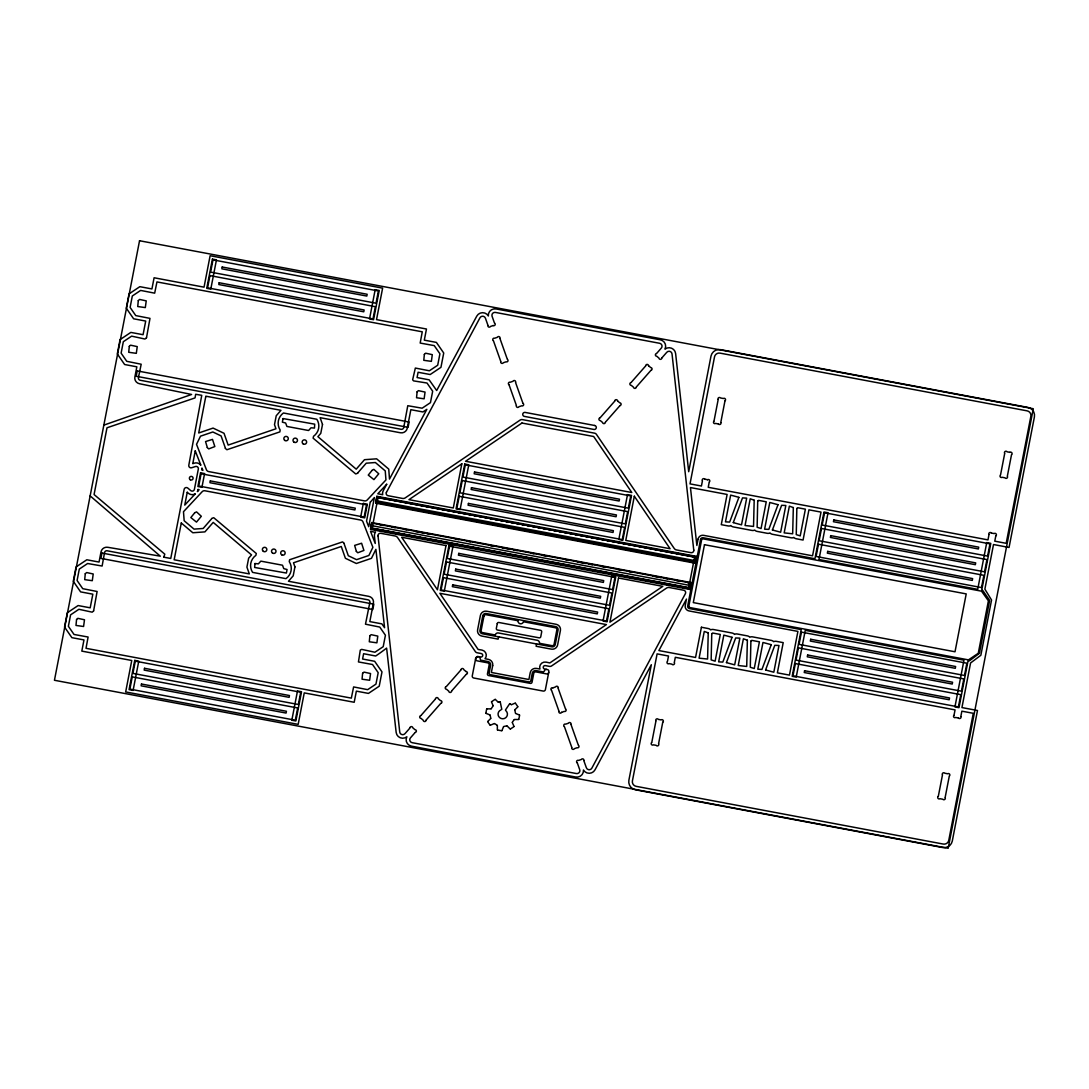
<?xml version="1.0" encoding="UTF-8"?>
<svg xmlns="http://www.w3.org/2000/svg" width="1089" height="1089" viewBox="0 0 1089 1089"><rect width="100%" height="100%" fill="white"/><g stroke="black" fill="none" stroke-linecap="round" stroke-linejoin="round"><path stroke-width="1.5" d="M497.346 729.78L497.36 725.519M370.573 529.417L370.696 528.165L690.031 588.196L689.909 589.448L370.573 529.417L371.785 522.57L691.107 582.588L689.909 589.448M689.269 588.673L690.276 582.942L689.269 588.673L371.431 528.315M376.862 496.312L376.848 497.033L696.17 557.064L694.986 563.19L375.664 503.159L376.862 496.312L696.198 556.329L696.075 557.473M376.74 497.442L696.102 556.847M694.986 563.19L696.198 556.329M695.34 557.337L694.36 561.829L695.34 557.337L377.502 496.965L376.508 502.083L376.862 500.831L694.714 560.576M225.232 448.3L226.866 449.743L279.846 431.897L280.145 430.005A12.864 12.646 1.6 0 1 283.439 412.99L316.831 419.265A12.864 12.646 1.6 0 1 313.537 436.281L313.115 438.159L355.708 473.96L357.764 473.211M344.206 543.234L342.559 541.9L289.606 559.732L289.266 561.638A12.864 12.646 1.6 0 1 285.971 578.654L252.58 572.378A12.864 12.646 1.6 0 1 255.874 555.363L256.296 553.484L213.703 517.683L211.647 518.432M371.308 525.551L371.689 523.06L691.025 583.078L690.644 585.569M371.785 522.57L370.6 528.696L689.922 588.713L691.107 582.588M375.664 503.159L376.848 497.033M371.417 528.927L372.424 523.196L372.043 525.688L689.895 585.433M377.951 535.842A2.423 2.382 1.6 0 1 380.919 533.338L395.184 536.006A3.743 3.675 1.6 0 1 397.594 537.571L475.321 651.549A2.981 2.94 1.6 0 0 477.241 652.787L481.243 653.55A1.797 1.77 1.6 0 1 482.672 655.619A1.797 1.77 1.6 0 1 480.576 657.021L477.39 656.49L475.825 657.647L472.272 675.861A1.865 1.838 1.6 0 0 473.756 678.011L543.22 691.066A1.865 1.838 1.6 0 0 545.398 689.609L548.856 671.722A1.865 1.838 1.6 0 0 547.372 669.572L544.718 669.068A1.797 1.77 1.6 0 1 543.288 667.013A1.797 1.77 1.6 0 1 545.385 665.61L549.387 666.359A2.981 2.94 1.6 0 0 551.647 665.896L666.495 588.114A3.743 3.675 1.6 0 1 669.313 587.529L683.579 590.211A2.423 2.382 1.6 0 1 685.403 593.641L591.831 768.181A2.981 2.94 1.6 0 1 586.372 767.772L583.867 760.748M498.626 636.616L498.136 639.134L481.869 636.071A5.377 5.282 1.6 0 1 477.595 629.891L480.399 615.435A5.377 5.282 1.6 0 1 486.674 611.228L556.139 624.296A5.377 5.282 1.6 0 1 560.413 630.477L557.622 644.933A5.377 5.282 1.6 0 1 551.333 649.139L536.115 646.267L536.591 643.749M485.857 713.132L486.66 709.034M518.827 719.325L519.616 715.242M651.78 742.494L655.946 720.959M702.446 480.78L701.425 486.021L690.018 483.884L714.534 356.784A4.737 4.655 1.6 0 1 720.06 353.135L1027.09 410.852A4.737 4.655 1.6 0 1 1030.875 416.257L1006.182 543.316L994.774 541.165L995.795 535.924M714.003 421.089L718.168 399.554M658.573 743.773L662.752 722.238M674.295 662.548L675.316 657.307L955.067 709.892L954.046 715.133M709.238 482.059L708.231 487.3L987.982 539.885L988.989 534.645M720.809 422.369L724.975 400.834M938.31 796.358L942.489 774.81M1000.532 474.954L1004.711 453.405M945.116 797.638L949.295 776.089M960.852 716.412L961.859 711.171L973.28 713.309L948.764 840.395A4.737 4.655 1.6 0 1 943.224 844.057L636.194 786.34A4.737 4.655 1.6 0 1 632.41 780.936L657.103 653.876L668.51 656.027L667.503 661.268M1007.339 476.233L1011.518 454.685M376.113 500.681L375.773 501.947L695.109 561.965L695.449 560.712M475.73 657.974L477.908 656.517M501.934 730.637L503.513 726.676M386.445 492.351L479.963 317.784A2.981 2.94 1.6 0 1 485.422 318.179L487.913 325.216M491.234 708.721L493.058 705.931M505.432 710.055L509.693 703.671M512.347 722.252L514.144 719.652M211.634 518.759L203.18 528.464L194.033 529.118L184.164 520.746L183.483 511.721L202.186 491.684A2.981 2.94 1.6 0 1 204.936 490.785L360.745 520.066A2.981 2.94 1.6 0 1 362.977 521.903L372.887 547.318L368.885 555.472L356.566 559.664L348.317 555.744L344.083 543.656M357.777 472.885L366.244 463.193L375.378 462.526L385.247 470.897L385.942 479.936L367.224 499.974A2.981 2.94 1.6 0 1 364.475 500.872L208.666 471.578A2.981 2.94 1.6 0 1 206.434 469.74L196.524 444.326L200.526 436.172L212.845 431.979L221.094 435.899L225.341 447.987M370.491 502.002L374.385 497.55L368.722 526.749L366.544 521.155L370.26 501.961M600.134 417.768L614.713 401.174M631.089 382.525L645.668 365.931M656.613 353.462L661.322 348.085A2.981 2.94 1.6 0 0 659.621 343.28L495.454 312.42A2.981 2.94 1.6 0 0 492.078 316.273L494.447 322.984M605.375 422.219L619.954 405.625M636.33 386.976L650.909 370.369M661.853 357.913L666.795 352.278A2.981 2.94 1.6 0 1 672.022 353.884L693.761 550.122M420.885 715.582L435.464 698.988M446.395 686.506L460.96 669.912M415.154 732.489L410.444 737.879A2.981 2.94 1.6 0 0 412.146 742.671L576.34 773.544A2.981 2.94 1.6 0 0 579.716 769.692L577.333 762.981M426.126 720.033L440.705 703.44M451.636 690.957L466.215 674.363M487.709 721.449L490.717 718.509M514.92 709.715L517.779 706.924M491.547 701.711L495.059 699.369M510.428 729.004L513.94 726.662M511.517 704.678L515.151 703.113M490.336 725.247L494.297 723.545M493.208 325.529L490.513 326.455A1.429 1.402 1.6 0 1 487.858 325.516M552.844 687.867L555.54 686.941A1.429 1.416 1.6 0 1 558.194 687.88M561.529 712.356L564.225 711.43A1.429 1.416 1.6 0 0 565.722 709.089M103.85 425.118L191.582 394.477L139.528 383.736A5.84 5.744 1.6 0 1 134.873 377.012L136.846 366.816L124.622 364.516L117.299 353.911L120.062 339.605L130.843 332.404L143.067 334.704L145.708 321.064L133.62 318.791L126.297 308.187L129.06 293.867L139.841 286.679L151.929 288.939L154.094 277.763L204.038 287.169L210.123 255.724L382.62 288.149L376.522 319.622L426.466 329.014L424.315 340.149L436.39 342.409L443.727 353.013L440.95 367.333L430.182 374.534L418.094 372.261L417.073 377.556L429.148 379.83L436.675 390.529L476.778 316.123A6.588 6.48 1.6 0 1 488.335 315.973A6.588 6.48 1.6 0 1 496.121 308.949L660.302 339.809A6.588 6.48 1.6 0 1 665.216 348.507A10.25 10.073 1.6 0 1 664.943 349.12A6.602 6.493 1.6 0 1 675.616 353.503L688.697 471.714L710.994 356.089A8.344 8.195 1.6 0 1 720.741 349.664L1027.771 407.368A8.344 8.195 1.6 0 1 1034.414 416.896L1009.054 547.454L993.508 544.527L984.878 589.149L991.548 600.012L980.849 655.279L970.585 662.956L961.941 707.578L977.486 710.491L952.29 841.089A8.344 8.195 1.6 0 1 942.557 847.528L635.527 789.811A8.344 8.195 1.6 0 1 628.87 780.309L651.331 664.712L595.016 769.828A6.588 6.48 1.6 0 1 583.445 769.991A6.588 6.48 1.6 0 1 575.659 777.015L411.465 746.156A6.588 6.48 1.6 0 1 406.864 736.79A6.588 6.48 1.6 0 1 396.165 732.461L386.609 648.078A182.625 179.508 1.6 0 1 375.691 656L363.603 653.727L362.583 659.022L374.657 661.295L381.994 671.899L379.217 686.206L368.436 693.407L356.362 691.134L354.197 702.269L304.253 692.89L298.168 724.362L125.671 691.937L131.755 660.492L81.811 651.113L83.976 639.937L71.888 637.664L64.55 627.06L67.327 612.739L78.109 605.552L90.196 607.825L92.837 594.186L80.613 591.885L73.276 581.281L76.053 566.961L86.821 559.773L99.045 562.06L101.018 551.864A5.84 5.744 1.6 0 1 107.852 547.304L160.301 556.166L90.142 495.89M498.435 702.228L500.001 701.752M503.771 726.486L506.793 725.873M486.878 708.857L490.962 708.885M514.416 719.489L518.609 719.516M1009.898 452.343L1007.094 451.826A1.388 1.361 1.6 0 0 1005.446 451.309A1.47 1.443 1.6 0 0 1004.548 453.147M718.427 423.961L715.623 423.43A1.388 1.361 1.6 0 1 713.785 421.429M704.814 479.187L707.619 479.718M991.371 533.052L994.175 533.583A1.375 1.361 1.6 0 1 995.891 533.692A1.47 1.443 1.6 0 1 996.04 535.734M375.678 502.437L695.013 562.455M380.115 524.871L383.464 525.497M391.822 527.062L395.171 527.702M403.529 529.268L406.864 529.894M415.236 531.473L423.594 533.038M426.929 533.664L430.278 534.291M455.352 539.014L458.7 539.64M467.058 541.206L470.407 541.832M490.458 545.616L493.807 546.242M502.165 547.808L510.523 549.387M513.872 550.013L517.221 550.639M530.588 553.158L533.937 553.784M542.295 555.349L545.643 555.975M565.695 559.746L569.043 560.386M577.401 561.951L585.759 563.517M589.108 564.156L592.457 564.783M600.815 566.348L604.15 566.974M617.531 569.493L620.88 570.119M629.238 571.698L632.573 572.324M652.638 576.095L660.996 577.66M664.344 578.3L667.68 578.926M676.051 580.491L679.386 581.118M687.744 582.697L691.093 583.323M958.47 718.005L955.666 717.474A1.388 1.361 1.6 0 1 953.841 715.459M497.523 729.998L501.689 730.773M515.682 713.526L519.48 714.997M486.007 713.377L489.9 714.888M494.61 723.586L497.197 725.247M509.938 703.63L511.204 704.637M648.527 365.713L650.691 367.551A1.429 1.416 1.6 0 1 651.195 370.274M617.586 400.97L619.75 402.807A1.429 1.416 1.6 0 1 620.254 405.53M465.997 671.532L463.832 669.708A1.429 1.416 1.6 0 0 461.015 669.612M495.345 699.397L498.136 702.16M507.106 725.955L510.142 728.977M515.424 703.195L517.806 706.652M487.681 721.721L490.064 725.179M512.306 722.565L514.008 726.39M491.479 701.983L493.099 705.618M499.974 338.543L507.324 359.261M515.573 382.538L522.924 403.257M493.44 340.775L500.79 361.494M509.039 384.771L516.39 405.489M558.126 688.18L565.477 708.885M570.976 724.471L578.327 745.175M551.592 690.412L558.943 711.131M564.442 726.703L571.793 747.422M490.104 715.133L490.799 718.209M500.219 701.888L501.798 709.361M514.838 710.014L515.478 713.281M378.019 535.842L399.745 732.08A2.981 2.94 1.6 0 0 404.972 733.673L409.341 728.691A2.981 2.94 1.6 0 0 409.954 727.602M475.594 658.695A1.865 1.838 1.6 0 0 477.077 660.832L487.668 662.833A1.865 1.838 1.6 0 1 489.152 664.971L487.45 673.832A1.497 1.47 1.6 0 0 488.634 675.548L530.302 683.375A1.497 1.47 1.6 0 0 532.045 682.218L533.76 673.356A1.865 1.838 1.6 0 1 535.938 671.899L546.542 673.9A1.865 1.838 1.6 0 0 548.72 672.444M410.009 727.615A1.429 1.402 1.6 0 1 412.813 727.833L414.95 729.671A1.429 1.402 1.6 0 1 415.454 732.393M577.102 762.776A1.429 1.402 1.6 0 1 578.599 760.408L581.281 759.509A1.429 1.402 1.6 0 1 583.922 760.449M988.839 534.372A1.47 1.443 1.6 0 1 991.439 533.093M707.551 479.732A1.47 1.443 1.6 0 1 709.484 481.869M702.282 480.508A1.47 1.443 1.6 0 1 704.882 479.228M1007.502 476.506A1.47 1.443 1.6 0 1 1004.902 477.785L1002.152 477.295A1.388 1.361 1.6 0 1 1000.328 475.28M1009.816 452.371A1.47 1.443 1.6 0 1 1011.763 454.494M720.959 422.641A1.47 1.443 1.6 0 1 718.359 423.92M725.22 400.643A1.47 1.443 1.6 0 0 723.287 398.506L720.55 397.961A1.47 1.443 1.6 0 0 718.019 399.282M961.002 716.685A1.47 1.443 1.6 0 1 958.402 717.95M674.459 662.82A1.47 1.443 1.6 0 1 673.56 664.644A1.388 1.361 1.6 0 1 671.913 664.14L669.109 663.609A1.375 1.361 1.6 0 1 667.285 661.608M655.796 720.687A1.47 1.443 1.6 0 1 658.396 719.407L661.132 719.897A1.388 1.361 1.6 0 1 662.847 720.006A1.47 1.443 1.6 0 1 662.997 722.048M658.736 744.046A1.47 1.443 1.6 0 1 656.136 745.325L653.4 744.835A1.375 1.361 1.6 0 1 651.685 744.726A1.47 1.443 1.6 0 1 651.535 742.684M949.54 775.899A1.47 1.443 1.6 0 0 947.593 773.775L944.857 773.231A1.47 1.443 1.6 0 0 942.325 774.551M938.065 796.549A1.47 1.443 1.6 0 0 938.214 798.577A1.388 1.361 1.6 0 0 939.93 798.7L942.734 799.231A1.47 1.443 1.6 0 0 945.279 797.91M546.637 669.436A1.81 1.783 1.6 0 0 545.575 669.558L544.949 669.994A2.001 1.974 1.6 0 0 544.446 670.974L543.329 671.94L536.196 670.62A3.362 3.308 1.6 0 0 532.262 673.233L530.683 681.319L529.431 682L489.764 674.527L489.043 673.492L490.594 665.406A3.362 3.308 1.6 0 0 487.926 661.54L480.793 660.179L480.113 658.872A2.001 1.974 1.6 0 0 480.018 657.797L479.596 657.143A1.81 1.783 1.6 0 0 478.643 656.653M505.963 710.818A4.696 4.615 1.6 0 1 505.664 717.787A4.696 4.615 1.6 0 1 498.68 716.467A4.696 4.615 1.6 0 1 501.008 709.878M571.739 747.721A1.429 1.416 1.6 0 0 574.407 748.66L577.075 747.735A1.429 1.416 1.6 0 0 578.572 745.38M564.211 726.499A1.429 1.416 1.6 0 1 565.708 724.131L568.39 723.232A1.429 1.416 1.6 0 1 571.044 724.171M561.556 712.369A1.429 1.416 1.6 0 1 558.875 711.416M551.361 690.208A1.429 1.416 1.6 0 1 552.858 687.84M451.581 691.256A1.429 1.416 1.6 0 1 448.736 691.161L446.599 689.323A1.429 1.416 1.6 0 1 446.095 686.601M465.997 671.518A1.429 1.416 1.6 0 1 466.5 674.268M426.071 720.333A1.429 1.416 1.6 0 1 423.226 720.251L421.089 718.413A1.429 1.416 1.6 0 1 420.585 715.677M440.991 703.344A1.429 1.416 1.6 0 0 440.487 700.595L438.323 698.784A1.429 1.416 1.6 0 0 435.505 698.689M494.692 323.188A1.429 1.402 1.6 0 1 493.194 325.557M386.377 492.323A2.423 2.382 1.6 0 0 388.201 495.726L402.454 498.422A3.743 3.675 1.6 0 0 405.285 497.85L520.134 420.068A2.981 2.94 1.6 0 1 522.38 419.605L594.54 433.163A2.981 2.94 1.6 0 1 596.459 434.416L674.186 548.393A3.743 3.675 1.6 0 0 676.596 549.959L690.848 552.64A2.423 2.382 1.6 0 0 693.829 550.108M661.785 358.213A1.429 1.402 1.6 0 1 658.954 358.118L656.817 356.28A1.429 1.402 1.6 0 1 656.313 353.557M645.709 365.632A1.429 1.416 1.6 0 1 648.554 365.713M630.79 382.62A1.429 1.416 1.6 0 0 631.307 385.37L633.458 387.18A1.429 1.416 1.6 0 0 636.275 387.276M614.768 400.875A1.429 1.416 1.6 0 1 617.613 400.97M599.848 417.863A1.429 1.416 1.6 0 0 600.352 420.613L602.516 422.423A1.429 1.416 1.6 0 0 605.334 422.518M515.642 382.239A1.429 1.416 1.6 0 0 512.96 381.3L510.292 382.225A1.429 1.416 1.6 0 0 508.808 384.58M523.169 403.447A1.429 1.416 1.6 0 1 521.672 405.829L518.977 406.728A1.429 1.416 1.6 0 1 516.322 405.789M500.028 338.243A1.429 1.416 1.6 0 0 497.36 337.291L494.692 338.23A1.429 1.416 1.6 0 0 493.194 340.585M507.556 359.452A1.429 1.416 1.6 0 1 506.058 361.82L503.377 362.719A1.429 1.416 1.6 0 1 500.722 361.793M163.745 557.187L170.755 558.453L184.15 489.329A2.232 2.205 1.6 0 1 187.703 487.995L190.725 490.581A2.232 2.205 1.6 0 0 194.4 489.342L198.334 469.019A2.232 2.205 1.6 0 0 195.421 466.528L191.718 467.739A2.232 2.205 1.6 0 1 188.805 465.234L201.751 395.334L195.666 394.272L195.054 397.907L106.994 427.786L94.076 494.542L164.807 554.178L163.745 557.187M688.779 606.396L689.691 607.526L968.448 659.88L978.262 653.291L988.404 600.829L981.529 591.177L702.786 538.796L701.643 539.695L688.779 606.396M726.458 662.629L734.68 664.862L739.853 638.127L735.674 637.963L726.458 662.548M732.067 637.31L722.81 662.085L718.658 661.853L723.831 635.118L732.067 637.31M733.278 522.625L741.514 524.857L746.686 498.136L742.521 497.891L733.292 522.543M738.886 497.305L730.651 495.114L725.478 521.849L729.644 522.08L738.873 497.428M765.594 669.994L773.816 672.212L778.989 645.491L774.796 645.314L765.594 669.939M771.189 644.661L762.967 642.469L757.794 669.204L761.946 669.436L771.189 644.797M772.414 529.989L780.65 532.222L785.822 505.487L781.63 505.31L772.414 529.989M778.022 504.656L768.807 529.377L764.614 529.2L769.787 502.478L778.022 504.697M708.231 632.859L707.591 659.036L699.084 658.178L704.27 631.443L708.231 632.859M711.757 633.798L711.158 659.893L715.119 661.186L720.292 634.451L712.642 633.022L711.757 633.757M747.367 640.223L746.714 666.441L738.219 665.529L743.392 638.794L747.367 640.223M750.893 641.149L750.294 667.244L754.255 668.537L759.428 641.816L751.764 640.373L750.893 641.067M754.187 500.219L753.534 526.436L745.053 525.524L750.226 498.789L754.187 500.219M757.713 501.144L757.127 527.253L761.075 528.546L766.248 501.811L758.597 500.368L757.726 501.063M793.323 507.569L792.669 533.801L784.175 532.889L789.362 506.154L793.323 507.569M796.849 508.509L796.25 534.604L800.211 535.897L805.384 509.162L797.733 507.733L796.849 508.468M76.557 619.532L75.985 625.44L83.581 626.488L84.493 619.777L77.836 618.334L76.557 619.464M85.269 573.74L84.711 579.647L92.293 580.696L93.218 573.985L86.671 572.542L85.269 573.74M93.613 610.929L92.211 612.168L78.898 609.296L70.594 614.849L68.376 626.284L74.025 634.465L88.1 637.024L86.017 648.309L351.339 698.131L353.612 686.928L367.646 689.664L375.964 684.11L378.182 672.662L372.52 664.494L358.444 661.935L360.309 650.051L361.698 649.384L374.888 652.243L383.205 646.689L385.424 635.255L379.762 627.073L365.482 624.188L369.865 602.408A2.232 2.205 1.6 0 0 368.082 599.835L107.185 550.789A2.232 2.205 1.6 0 0 104.558 552.531L102.121 566.035L87.624 563.517L79.306 569.071L77.088 580.505L82.75 588.686L97.112 591.49L93.613 610.929M129.292 346.37L128.72 352.278L136.316 353.34L137.241 346.615L130.571 345.172L129.292 346.37M138.289 300.632L137.731 306.54L145.313 307.588L146.239 300.877L139.569 299.434L138.289 300.632M146.498 337.808L144.973 339.033L131.633 336.147L123.329 341.701L121.11 353.149L126.76 361.317L141.189 364.23L138.412 377.679A2.232 2.205 1.6 0 0 140.195 380.252L401.106 429.297A2.232 2.205 1.6 0 0 403.72 427.541L407.776 405.707L422.137 408.198L430.454 402.644L432.673 391.21L427.011 383.029L413.561 380.878L412.636 379.775L415.345 368.055L429.379 370.777L437.696 365.237L439.915 353.789L434.252 345.621L420.177 343.062L422.26 331.818L156.952 281.915L154.679 293.159L140.631 290.423L132.327 295.977L130.108 307.411L135.757 315.592L149.983 318.369L146.498 337.808M362.61 673.301L362.052 679.209L369.634 680.257L370.559 673.547L364.012 672.117L362.623 673.233M369.865 635.853L369.294 641.775L376.889 642.823L377.801 636.112L371.145 634.669L369.865 635.799M417.101 391.836L416.543 397.744L424.125 398.805L425.05 392.081L418.394 390.638L417.101 391.836M424.356 354.401L423.784 360.309L431.38 361.357L432.292 354.646L425.636 353.204L424.356 354.401M207.278 447.593L208.748 448.899L214.832 446.558L212.491 439.384L205.549 441.562L207.291 447.47M356.362 551.429L357.818 552.763L363.917 550.435L361.602 543.248L354.646 545.398L356.362 551.429M372.043 470.407L368.259 475.09L373.922 479.609L378.754 473.783L373.854 469.359L372.043 470.407M194.632 512.892L190.834 517.561L196.483 522.107L201.329 516.281L196.565 511.898L194.659 512.769M139.542 240.737L54.45 680.271L948.179 848.263L1033.27 408.729L139.542 240.737M101.958 553.049L100.923 558.398L372.806 609.5L373.84 604.164L101.958 553.049M137.214 370.9L136.179 376.25L408.076 427.351L409.11 422.015L137.214 370.9M134.737 660.383L129.074 689.623L133.103 690.385L138.766 661.146L134.737 660.383M212.423 259.1L206.76 288.34L210.79 289.102L216.452 259.863L212.423 259.1M132.245 676.868L129.877 689.119L295.296 720.21L297.678 707.973L132.245 676.868M135.295 661.146L132.926 673.397L298.345 704.488L300.714 692.236L135.295 661.146M209.932 275.599L207.563 287.836L372.983 318.941L375.365 306.69L209.932 275.599M212.981 259.863L210.613 272.114L376.032 303.205L378.4 290.967L212.981 259.863M141.475 684.015L141.134 685.825L286.08 713.064L286.421 711.267L141.475 684.015M144.524 668.292L144.17 670.103L289.13 697.341L289.47 695.544L144.524 668.292M219.161 282.745L218.821 284.542L363.767 311.794L364.121 309.984L219.161 282.745M222.21 267.009L221.857 268.82L366.816 296.058L367.156 294.261L222.21 267.009M181.291 522.992L174.308 559.052A4.342 4.274 1.6 0 1 174.104 559.76L249.313 573.903L246.917 567.124L248.646 558.208L251.532 554.914L213.199 522.407L204.936 531.881L192.807 532.752L181.291 522.992M187.24 492.282L184.762 505.105L195.339 493.766A5.84 5.744 1.6 0 1 188.356 493.249L187.24 492.282M195.258 450.86L192.78 463.683L194.182 463.193A5.84 5.744 1.6 0 1 200.866 465.248L195.258 450.86M205.698 396.913L198.715 432.986L213.076 428.086L224.021 433.286L228.159 445.088L275.953 428.78L274.496 424.669L276.225 415.753L280.976 410.322L205.78 396.178A4.342 4.274 1.6 0 1 205.698 396.913M200.553 472.817L197.899 486.511L201.941 487.273L204.582 473.579L200.553 472.817M198.035 489.478L197.939 490.009A5.84 5.744 1.6 0 1 197.381 491.588L199.151 489.696L198.035 489.478M201.084 473.756L198.715 486.007L364.134 517.098L366.503 504.847L201.084 473.756M201.873 469.686L202.881 470.421L201.941 468.011A5.84 5.744 1.6 0 1 201.873 469.686M210.313 480.902L209.959 482.713L354.905 509.951L355.259 508.155L210.313 480.902M254.935 563.571L254.663 567.464L286.407 573.045L287.047 569.52L283.753 568.621L282.527 565.218L260.815 561.134L258.392 563.857L254.962 563.53M283.004 418.598L282.378 422.164L285.658 423.022L286.897 426.439L308.595 430.509L311.018 427.8L314.476 428.072L314.707 424.166L283.031 418.557M294.928 566.906L293.2 575.822L288.449 581.254L368.763 596.35A5.84 5.744 1.6 0 1 373.404 603.075L369.824 621.601L381.899 623.874L384.567 627.727L375.896 549.346L371.472 558.33L356.348 563.489L345.404 558.289L341.265 546.487L293.486 562.795L294.928 566.906M322.507 424.451L320.779 433.368L317.893 436.662L356.226 469.168L364.488 459.694L376.617 458.823L388.746 469.114L389.494 479.065L426.847 409.328L422.927 411.955L410.852 409.682L407.259 428.208A5.84 5.744 1.6 0 1 400.425 432.769L320.112 417.672L322.507 424.451M297.488 690.984L291.825 720.224L295.868 720.972L301.53 691.733L297.488 690.984M375.174 289.701L369.525 318.941L373.554 319.703L379.217 290.464L375.174 289.701M363.318 503.417L360.663 517.098L364.692 517.86L367.347 504.166L363.318 503.417M378.074 497.442L372.139 528.07L688.724 587.57L694.646 556.955L378.074 497.442M446 545.603L437.438 589.775L401.678 537.272L446 545.603M461.831 463.791L453.283 507.978L408.96 499.647L461.831 463.791M448.94 545.63L440.269 590.429L444.298 591.191L452.97 546.392L448.94 545.63M464.744 464.05L456.06 508.849L460.103 509.611L468.774 464.812L464.744 464.05M443.454 577.674L441.086 589.925L606.505 621.016L608.874 608.765L443.454 577.674M446.49 561.951L444.121 574.202L609.541 605.293L611.923 593.042L446.49 561.951M449.539 546.215L447.171 558.466L612.59 589.571L614.958 577.32L449.539 546.215M459.204 496.271L456.836 508.522L622.255 539.613L624.637 527.375L459.204 496.271M462.253 480.548L459.885 492.8L625.304 523.891L627.672 511.639L462.253 480.548M465.302 464.826L462.934 477.077L628.353 508.168L630.722 495.917L465.302 464.826M452.684 584.82L452.33 586.631L597.276 613.869L597.63 612.072L452.684 584.82M455.719 569.098L455.379 570.895L600.325 598.147L600.679 596.336L455.719 569.098M458.768 553.375L458.415 555.172L603.374 582.411L603.714 580.614L458.768 553.375M468.433 503.417L468.093 505.228L613.039 532.467L613.393 530.67L468.433 503.417M471.483 487.695L471.129 489.492L616.088 516.744L616.428 514.947L471.483 487.695M474.532 471.973L474.178 473.769L619.124 501.022L619.478 499.211L474.532 471.973M482.74 615.87L479.936 630.34A2.981 2.94 1.6 0 0 482.318 633.771L551.783 646.825A2.981 2.94 1.6 0 0 555.267 644.497L558.072 630.027A2.981 2.94 1.6 0 0 555.689 626.597L486.238 613.543A2.981 2.94 1.6 0 0 482.74 615.87M483.938 616.102L481.134 630.558A1.77 1.742 1.6 0 0 482.55 632.6L495.264 634.996A2.709 2.654 1.6 0 1 498.408 632.968L537.272 640.278A2.709 2.654 1.6 0 1 539.436 643.3L552 645.654A1.77 1.742 1.6 0 0 554.083 644.266L556.874 629.81A1.77 1.742 1.6 0 0 555.472 627.768L523.387 621.737A2.709 2.654 1.6 0 1 520.243 623.766A2.709 2.654 1.6 0 1 518.078 620.744L486.007 614.713A1.77 1.742 1.6 0 0 483.938 616.102M497.265 623.575L496.339 628.394A1.402 1.375 1.6 0 0 497.442 630L539.123 637.827A1.402 1.375 1.6 0 0 540.757 636.738L541.682 631.933A1.402 1.375 1.6 0 0 540.58 630.313L498.898 622.486A1.402 1.375 1.6 0 0 497.265 623.575M492.691 665.638L491.37 672.457L528.9 679.509L530.22 672.689A5.472 5.377 1.6 0 1 536.618 668.428L539.94 669.054A5.404 5.309 1.6 0 1 546.065 662.126L549.836 662.929L606.396 624.596L439.874 593.301L478.112 649.439L481.923 650.065A5.404 5.309 1.6 0 1 485.013 658.722L488.348 659.349A5.472 5.377 1.6 0 1 492.691 665.638M611.705 576.231L603.034 621.029L607.063 621.792L615.734 576.993L611.705 576.231M627.495 494.651L618.824 539.45L622.854 540.198L631.525 495.4L627.495 494.651M618.498 578.028L609.935 622.2L662.806 586.345L618.498 578.028M634.329 496.216L625.78 540.403L670.089 548.733L634.329 496.216M698.103 539.028L696.865 545.453L690.453 487.559L727.112 494.447L721.272 524.667L728.105 525.946A4.41 4.342 1.6 0 0 730.855 525.592A4.41 4.342 1.6 0 0 733.265 526.913L751.941 530.425A4.41 4.342 1.6 0 0 754.691 530.071A4.41 4.342 1.6 0 0 757.1 531.391L767.241 533.297A4.41 4.342 1.6 0 0 769.977 532.957A4.41 4.342 1.6 0 0 772.4 534.277L791.077 537.789A4.41 4.342 1.6 0 0 793.813 537.435A4.41 4.342 1.6 0 0 796.236 538.756L803.069 540.035L808.923 509.829L821.011 512.102L812.557 555.812L703.617 535.339A4.724 4.642 1.6 0 0 698.103 539.028M700.54 539.491L687.676 606.029A2.273 2.232 1.6 0 0 689.487 608.601L801.218 629.605L792.179 676.323L796.209 677.086L805.261 630.354L963.983 660.179L954.93 706.924L958.973 707.673L968.012 660.941A2.232 2.205 1.6 0 0 969.7 660.601L979.406 653.332L989.479 601.291A2.232 2.205 1.6 0 0 989.125 599.644L983.163 591.014A2.232 2.205 1.6 0 0 981.734 590.088L990.786 543.357L986.743 542.594L977.704 589.34L818.969 559.501L828.021 512.769L823.992 512.007L814.94 558.739L703.154 537.735A2.246 2.205 1.6 0 0 700.54 539.491M704.474 544.704L693.298 602.598L955.012 651.78L966.215 593.9L704.474 544.704M701.411 627.25L695.558 657.47L658.886 650.569L686.478 599.073L685.226 605.498A4.724 4.642 1.6 0 0 688.983 610.929L797.91 631.402L789.457 675.112L777.369 672.839L783.209 642.633L776.375 641.353A4.41 4.342 1.6 0 0 773.639 641.693A4.41 4.342 1.6 0 0 771.216 640.373L752.54 636.861A4.41 4.342 1.6 0 0 749.804 637.215A4.41 4.342 1.6 0 0 747.381 635.894L737.239 633.989A4.41 4.342 1.6 0 0 734.503 634.343A4.41 4.342 1.6 0 0 732.08 633.022L713.404 629.51A4.41 4.342 1.6 0 0 710.668 629.864A4.41 4.342 1.6 0 0 708.245 628.544L701.411 627.25M795.351 663.569L792.983 675.82L958.402 706.911L960.784 694.673L795.351 663.569M798.4 647.846L796.032 660.097L961.451 691.188L963.819 678.937L798.4 647.846M801.45 632.124L799.067 644.375L964.5 675.466L966.869 663.215L801.45 632.124M818.465 544.214L816.097 556.465L981.516 587.556L983.884 575.319L818.465 544.214M821.501 528.492L819.132 540.743L984.551 571.834L986.933 559.583L821.501 528.492M824.55 512.769L822.181 525.021L987.6 556.111L989.969 543.86L824.55 512.769M804.58 670.715L804.24 672.526L949.186 699.764L949.526 697.967L804.58 670.715M807.63 654.993L807.276 656.803L952.222 684.042L952.576 682.245L807.63 654.993M810.679 639.27L810.325 641.067L955.271 668.319L955.625 666.509L810.679 639.27M827.694 551.374L827.341 553.171L972.286 580.41L972.64 578.613L827.694 551.374M830.73 535.638L830.39 537.449L975.336 564.687L975.69 562.89L830.73 535.638M833.779 519.916L833.439 521.713L978.385 548.965L978.725 547.154L833.779 519.916M386.704 484.265L383.26 490.703A5.976 5.867 1.6 0 0 382.715 494.719L377.801 493.793L386.704 484.265M521.944 423.036L465.561 461.273L631.811 492.514L593.668 436.512L521.944 423.036M594.635 425.486L525.17 412.418A2.055 2.015 1.6 0 0 522.774 414.024A2.055 2.015 1.6 0 0 524.408 416.393L593.859 429.447A2.055 2.015 1.6 0 0 596.268 427.841A2.055 2.015 1.6 0 0 594.635 425.486M375.433 532.29L370.532 531.364L375.242 543.465L374.439 536.224A5.976 5.867 1.6 0 1 375.433 532.29M190.235 479.759A1.865 1.838 1.6 0 0 193.093 478.302A1.865 1.838 1.6 0 0 190.371 476.587A1.865 1.838 1.6 0 0 190.235 479.759M284.855 440.46A2.232 2.205 1.6 0 0 288.299 438.704A2.232 2.205 1.6 0 0 285.032 436.648A2.232 2.205 1.6 0 0 284.855 440.46M294.03 442.175A2.232 2.205 1.6 0 0 297.474 440.419A2.232 2.205 1.6 0 0 294.207 438.363A2.232 2.205 1.6 0 0 294.03 442.175M303.191 443.904A2.232 2.205 1.6 0 0 306.635 442.148A2.232 2.205 1.6 0 0 303.368 440.092A2.232 2.205 1.6 0 0 303.191 443.904M281.711 554.818A2.232 2.205 1.6 0 0 285.155 553.062A2.232 2.205 1.6 0 0 281.888 551.007A2.232 2.205 1.6 0 0 281.711 554.818M272.549 553.103A2.232 2.205 1.6 0 0 275.993 551.347A2.232 2.205 1.6 0 0 272.726 549.292A2.232 2.205 1.6 0 0 272.549 553.103M263.388 551.374A2.232 2.205 1.6 0 0 266.832 549.618A2.232 2.205 1.6 0 0 263.565 547.563A2.232 2.205 1.6 0 0 263.388 551.374"/></g></svg>
